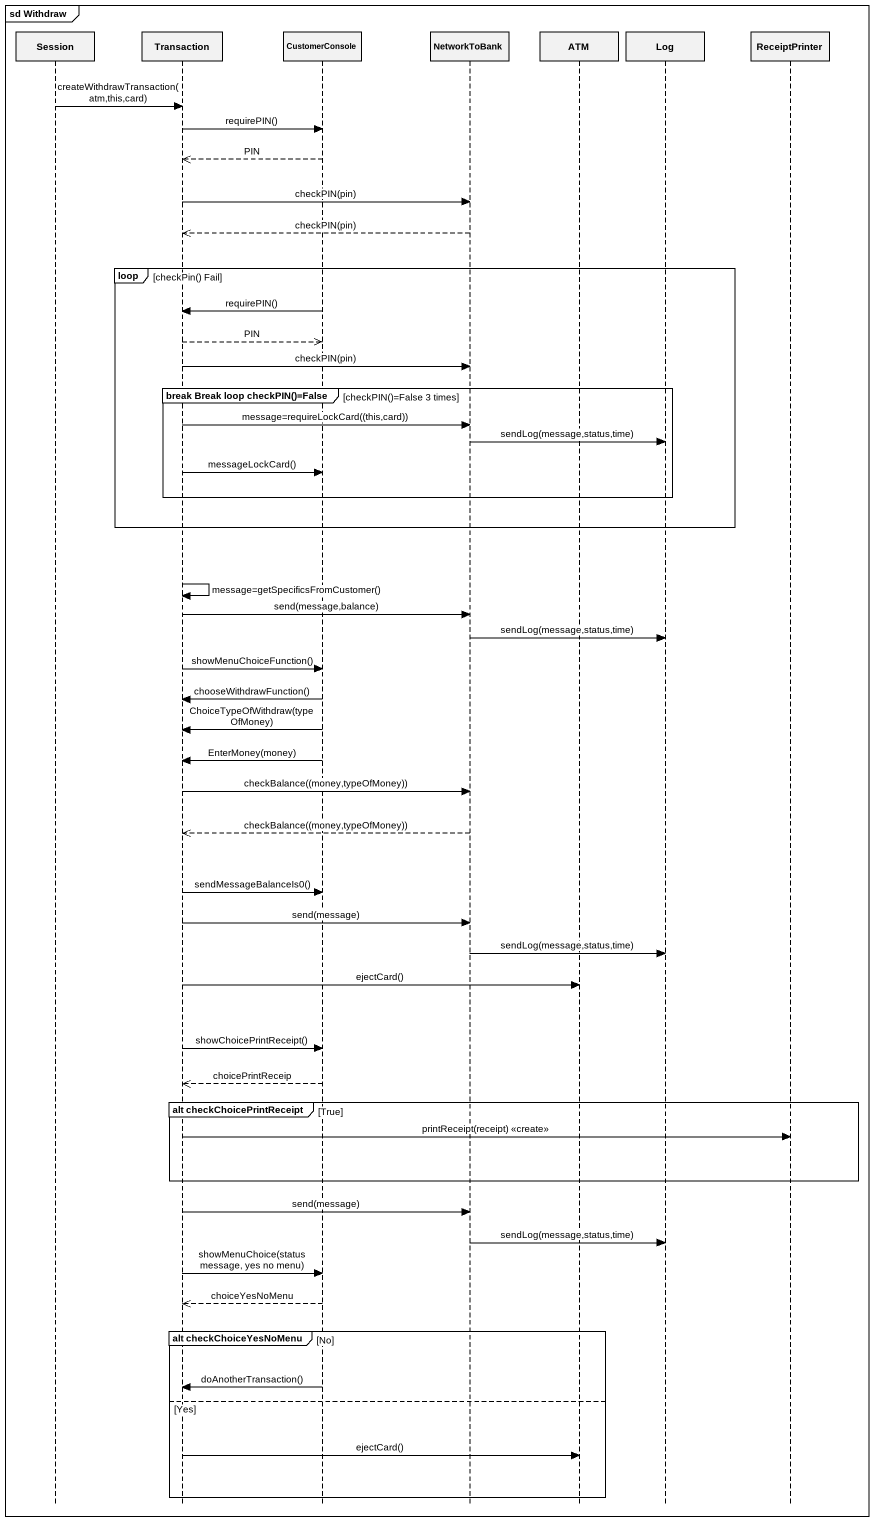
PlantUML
@startuml
mainframe sd Withdraw
hide footbox
participant Session
participant Transaction
participant CustomerConsole
participant NetworkToBank
participant ATM
participant Log
participant ReceiptPrinter

Session -> Transaction : createWithdrawTransaction(atm,this,card)
Transaction -> CustomerConsole : requirePIN()
CustomerConsole -->> Transaction : PIN
Transaction -> NetworkToBank : checkPIN(pin)
NetworkToBank -->> Transaction : checkPIN(pin)
loop checkPin() Fail
  CustomerConsole -> Transaction : requirePIN()
  Transaction -->> CustomerConsole : PIN
  Transaction -> NetworkToBank : checkPIN(pin)
  group break Break loop checkPIN()=False [checkPIN()=False 3 times]
    Transaction -> NetworkToBank : message=requireLockCard((this,card))
    NetworkToBank -> Log : sendLog(message,status,time)
    Transaction -> CustomerConsole : messageLockCard()
  end
end
Transaction -> Transaction : message=getSpecificsFromCustomer()
Transaction -> NetworkToBank : send(message,balance)
NetworkToBank -> Log : sendLog(message,status,time)
Transaction -> CustomerConsole : showMenuChoiceFunction()
CustomerConsole -> Transaction : chooseWithdrawFunction()
CustomerConsole -> Transaction : ChoiceTypeOfWithdraw(typeOfMoney)
CustomerConsole -> Transaction : EnterMoney(money)
Transaction -> NetworkToBank : checkBalance((money,typeOfMoney))
NetworkToBank -->> Transaction : checkBalance((money,typeOfMoney))
Transaction -> CustomerConsole : sendMessageBalanceIs0()
Transaction -> NetworkToBank : send(message)
NetworkToBank -> Log : sendLog(message,status,time)
Transaction -> ATM : ejectCard()
Transaction -> CustomerConsole : showChoicePrintReceipt()
CustomerConsole -->> Transaction : choicePrintReceip
group alt checkChoicePrintReceipt [True]
  Transaction -> ReceiptPrinter : printReceipt(receipt) <<create>>
end
Transaction -> NetworkToBank : send(message)
NetworkToBank -> Log : sendLog(message,status,time)
Transaction -> CustomerConsole : showMenuChoice(status message, yes no menu)
CustomerConsole -->> Transaction : choiceYesNoMenu
group alt checkChoiceYesNoMenu [No]
  CustomerConsole -> Transaction : doAnotherTransaction()
else Yes
  Transaction -> ATM : ejectCard()
end
@enduml
